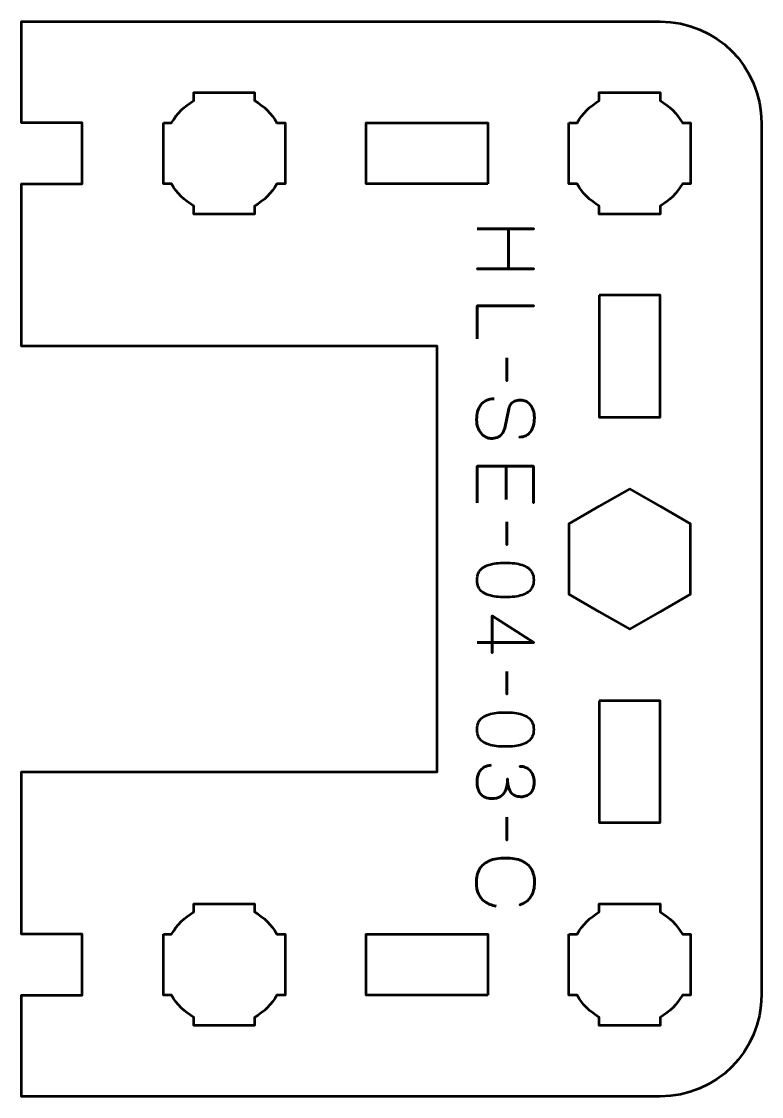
# Model space of a CAD drawing. Header units: centimetres. Extents: x -34.2 to 13.2, y -23.5 to -6.2.
# Drawn here: x -14.15 to -10.5, y -23.5 to -18.2 of the extents above; entities that cross this region are included whole.
import ezdxf

# ---------------------------------------------------------------- set-up
doc = ezdxf.new("R2010")
doc.units = ezdxf.units.CM
doc.header["$MEASUREMENT"] = 0
doc.layers.add('Layer 1', color=7, linetype='Continuous')

msp = doc.modelspace()

# ---------------------------------------------------------------- linework, layer by layer
at = {"layer": 'Layer 1', "lineweight": 53}
for points, knots in [([(-10.50007, -18.69993), (-10.50015, -18.42287), (-10.72322, -18.19999), (-11.00017, -18.19999), (-11.00017, -18.19999), (-11.00017, -18.19999), (-14.15002, -18.19999), (-14.15002, -18.19999), (-14.15002, -18.19999), (-14.15002, -18.19999), (-14.15002, -18.69994), (-14.15002, -18.69994), (-14.15002, -18.69994), (-14.15002, -18.69994), (-13.85003, -18.69994), (-13.85003, -18.69994), (-13.85003, -18.69994), (-13.85003, -18.69994), (-13.85003, -18.99994), (-13.85003, -18.99994), (-13.85003, -18.99994), (-13.85003, -18.99994), (-14.15002, -18.99994), (-14.15002, -18.99994), (-14.15002, -18.99994), (-14.15002, -18.99994), (-14.15002, -19.80001), (-14.15002, -19.80001), (-14.15002, -19.80001), (-14.15002, -19.80001), (-12.10007, -19.80001), (-12.10007, -19.80001), (-12.10007, -19.80001), (-12.10007, -19.80001), (-12.10007, -21.9), (-12.10007, -21.9), (-12.10007, -21.9), (-12.10007, -21.9), (-14.15002, -21.9), (-14.15002, -21.9), (-14.15002, -21.9), (-14.15002, -21.9), (-14.15002, -22.69994), (-14.15002, -22.69994), (-14.15002, -22.69994), (-14.15002, -22.69994), (-13.85003, -22.69994), (-13.85003, -22.69994), (-13.85003, -22.69994), (-13.85003, -22.69994), (-13.85003, -22.99994), (-13.85003, -22.99994), (-13.85003, -22.99994), (-13.85003, -22.99994), (-14.15002, -22.99994), (-14.15002, -22.99994), (-14.15002, -22.99994), (-14.15002, -22.99994), (-14.15002, -23.50003), (-14.15002, -23.50003), (-14.15002, -23.50003), (-14.15002, -23.50003), (-11.00017, -23.50003), (-11.00017, -23.50003), (-11.00017, -23.50003), (-10.72317, -23.50003), (-10.50007, -23.27694), (-10.50007, -22.99994), (-10.50007, -22.99994), (-10.50007, -22.99994), (-10.50007, -18.69993), (-10.50007, -18.69993)], [0, 0, 0, 0, 0.0555556, 0.0555556, 0.0555556, 0.0555556, 0.1111111, 0.1111111, 0.1111111, 0.1111111, 0.1666667, 0.1666667, 0.1666667, 0.1666667, 0.2222222, 0.2222222, 0.2222222, 0.2222222, 0.2777778, 0.2777778, 0.2777778, 0.2777778, 0.3333333, 0.3333333, 0.3333333, 0.3333333, 0.3888889, 0.3888889, 0.3888889, 0.3888889, 0.4444444, 0.4444444, 0.4444444, 0.4444444, 0.5, 0.5, 0.5, 0.5, 0.5555556, 0.5555556, 0.5555556, 0.5555556, 0.6111111, 0.6111111, 0.6111111, 0.6111111, 0.6666667, 0.6666667, 0.6666667, 0.6666667, 0.7222222, 0.7222222, 0.7222222, 0.7222222, 0.7777778, 0.7777778, 0.7777778, 0.7777778, 0.8333333, 0.8333333, 0.8333333, 0.8333333, 0.8888889, 0.8888889, 0.8888889, 0.8888889, 0.9444444, 0.9444444, 0.9444444, 0.9444444, 1, 1, 1, 1]), ([(-13.45002, -18.69994), (-13.45002, -18.69994), (-13.45002, -18.84846), (-13.45002, -18.84846), (-13.45002, -18.84846), (-13.45002, -18.84846), (-13.45004, -18.85001), (-13.45004, -18.85001), (-13.45004, -18.85001), (-13.45004, -18.85001), (-13.45002, -18.85156), (-13.45002, -18.85156), (-13.45002, -18.85156), (-13.45002, -18.85156), (-13.45002, -18.99994), (-13.45002, -18.99994), (-13.45002, -18.99994), (-13.45002, -18.99994), (-13.40993, -18.99994), (-13.40993, -18.99994), (-13.40993, -18.99994), (-13.38358, -19.04551), (-13.34558, -19.08349), (-13.30003, -19.10985), (-13.30003, -19.10985), (-13.30003, -19.10985), (-13.30003, -19.14994), (-13.30003, -19.14994), (-13.30003, -19.14994), (-13.30003, -19.14994), (-13.15598, -19.14994), (-13.15598, -19.14994), (-13.15598, -19.14994), (-13.15598, -19.14994), (-13.15004, -19.15), (-13.15004, -19.15), (-13.15004, -19.15), (-13.15004, -19.15), (-13.1441, -19.14994), (-13.1441, -19.14994), (-13.1441, -19.14994), (-13.1441, -19.14994), (-13.00003, -19.14994), (-13.00003, -19.14994), (-13.00003, -19.14994), (-13.00003, -19.14994), (-13.00003, -19.10987), (-13.00003, -19.10987), (-13.00003, -19.10987), (-12.95446, -19.08351), (-12.91647, -19.04552), (-12.89013, -18.99994), (-12.89013, -18.99994), (-12.89013, -18.99994), (-12.85003, -18.99994), (-12.85003, -18.99994), (-12.85003, -18.99994), (-12.85003, -18.99994), (-12.85003, -18.69994), (-12.85003, -18.69994), (-12.85003, -18.69994), (-12.85003, -18.69994), (-12.89022, -18.69994), (-12.89022, -18.69994), (-12.89022, -18.69994), (-12.91656, -18.65444), (-12.95452, -18.6165), (-13.00003, -18.59016), (-13.00003, -18.59016), (-13.00003, -18.59016), (-13.00003, -18.54995), (-13.00003, -18.54995), (-13.00003, -18.54995), (-13.00003, -18.54995), (-13.30003, -18.54995), (-13.30003, -18.54995), (-13.30003, -18.54995), (-13.30003, -18.54995), (-13.30003, -18.59018), (-13.30003, -18.59018), (-13.30003, -18.59018), (-13.34553, -18.61652), (-13.38349, -18.65445), (-13.40983, -18.69994), (-13.40983, -18.69994), (-13.40983, -18.69994), (-13.45002, -18.69994), (-13.45002, -18.69994)], [0, 0, 0, 0, 0.0454545, 0.0454545, 0.0454545, 0.0454545, 0.0909091, 0.0909091, 0.0909091, 0.0909091, 0.1363636, 0.1363636, 0.1363636, 0.1363636, 0.1818182, 0.1818182, 0.1818182, 0.1818182, 0.2272727, 0.2272727, 0.2272727, 0.2272727, 0.2727273, 0.2727273, 0.2727273, 0.2727273, 0.3181818, 0.3181818, 0.3181818, 0.3181818, 0.3636364, 0.3636364, 0.3636364, 0.3636364, 0.4090909, 0.4090909, 0.4090909, 0.4090909, 0.4545455, 0.4545455, 0.4545455, 0.4545455, 0.5, 0.5, 0.5, 0.5, 0.5454545, 0.5454545, 0.5454545, 0.5454545, 0.5909091, 0.5909091, 0.5909091, 0.5909091, 0.6363636, 0.6363636, 0.6363636, 0.6363636, 0.6818182, 0.6818182, 0.6818182, 0.6818182, 0.7272727, 0.7272727, 0.7272727, 0.7272727, 0.7727273, 0.7727273, 0.7727273, 0.7727273, 0.8181818, 0.8181818, 0.8181818, 0.8181818, 0.8636364, 0.8636364, 0.8636364, 0.8636364, 0.9090909, 0.9090909, 0.9090909, 0.9090909, 0.9545455, 0.9545455, 0.9545455, 0.9545455, 1, 1, 1, 1]), ([(-11.45002, -18.69994), (-11.45002, -18.69994), (-11.45002, -18.84846), (-11.45002, -18.84846), (-11.45002, -18.84846), (-11.45002, -18.84846), (-11.45004, -18.85001), (-11.45004, -18.85001), (-11.45004, -18.85001), (-11.45004, -18.85001), (-11.45002, -18.85156), (-11.45002, -18.85156), (-11.45002, -18.85156), (-11.45002, -18.85156), (-11.45002, -18.99994), (-11.45002, -18.99994), (-11.45002, -18.99994), (-11.45002, -18.99994), (-11.40993, -18.99994), (-11.40993, -18.99994), (-11.40993, -18.99994), (-11.38358, -19.04551), (-11.34558, -19.08349), (-11.30003, -19.10985), (-11.30003, -19.10985), (-11.30003, -19.10985), (-11.30003, -19.14994), (-11.30003, -19.14994), (-11.30003, -19.14994), (-11.30003, -19.14994), (-11.15598, -19.14994), (-11.15598, -19.14994), (-11.15598, -19.14994), (-11.15598, -19.14994), (-11.15004, -19.15), (-11.15004, -19.15), (-11.15004, -19.15), (-11.15004, -19.15), (-11.1441, -19.14994), (-11.1441, -19.14994), (-11.1441, -19.14994), (-11.1441, -19.14994), (-11.00003, -19.14994), (-11.00003, -19.14994), (-11.00003, -19.14994), (-11.00003, -19.14994), (-11.00003, -19.10987), (-11.00003, -19.10987), (-11.00003, -19.10987), (-10.95446, -19.08351), (-10.91647, -19.04552), (-10.89013, -18.99994), (-10.89013, -18.99994), (-10.89013, -18.99994), (-10.85003, -18.99994), (-10.85003, -18.99994), (-10.85003, -18.99994), (-10.85003, -18.99994), (-10.85003, -18.69994), (-10.85003, -18.69994), (-10.85003, -18.69994), (-10.85003, -18.69994), (-10.89022, -18.69994), (-10.89022, -18.69994), (-10.89022, -18.69994), (-10.91656, -18.65444), (-10.95452, -18.6165), (-11.00003, -18.59016), (-11.00003, -18.59016), (-11.00003, -18.59016), (-11.00003, -18.54995), (-11.00003, -18.54995), (-11.00003, -18.54995), (-11.00003, -18.54995), (-11.30003, -18.54995), (-11.30003, -18.54995), (-11.30003, -18.54995), (-11.30003, -18.54995), (-11.30003, -18.59018), (-11.30003, -18.59018), (-11.30003, -18.59018), (-11.34553, -18.61652), (-11.38349, -18.65445), (-11.40983, -18.69994), (-11.40983, -18.69994), (-11.40983, -18.69994), (-11.45002, -18.69994), (-11.45002, -18.69994)], [0, 0, 0, 0, 0.0454545, 0.0454545, 0.0454545, 0.0454545, 0.0909091, 0.0909091, 0.0909091, 0.0909091, 0.1363636, 0.1363636, 0.1363636, 0.1363636, 0.1818182, 0.1818182, 0.1818182, 0.1818182, 0.2272727, 0.2272727, 0.2272727, 0.2272727, 0.2727273, 0.2727273, 0.2727273, 0.2727273, 0.3181818, 0.3181818, 0.3181818, 0.3181818, 0.3636364, 0.3636364, 0.3636364, 0.3636364, 0.4090909, 0.4090909, 0.4090909, 0.4090909, 0.4545455, 0.4545455, 0.4545455, 0.4545455, 0.5, 0.5, 0.5, 0.5, 0.5454545, 0.5454545, 0.5454545, 0.5454545, 0.5909091, 0.5909091, 0.5909091, 0.5909091, 0.6363636, 0.6363636, 0.6363636, 0.6363636, 0.6818182, 0.6818182, 0.6818182, 0.6818182, 0.7272727, 0.7272727, 0.7272727, 0.7272727, 0.7727273, 0.7727273, 0.7727273, 0.7727273, 0.8181818, 0.8181818, 0.8181818, 0.8181818, 0.8636364, 0.8636364, 0.8636364, 0.8636364, 0.9090909, 0.9090909, 0.9090909, 0.9090909, 0.9545455, 0.9545455, 0.9545455, 0.9545455, 1, 1, 1, 1]), ([(-11.85012, -18.99994), (-11.85012, -18.99994), (-11.85012, -18.69993), (-11.85012, -18.69993), (-11.85012, -18.69993), (-11.85012, -18.69993), (-12.45011, -18.69993), (-12.45011, -18.69993), (-12.45011, -18.69993), (-12.45011, -18.69993), (-12.45011, -18.99994), (-12.45011, -18.99994), (-12.45011, -18.99994), (-12.45011, -18.99994), (-11.85012, -18.99994), (-11.85012, -18.99994)], [0, 0, 0, 0, 0.25, 0.25, 0.25, 0.25, 0.5, 0.5, 0.5, 0.5, 0.75, 0.75, 0.75, 0.75, 1, 1, 1, 1]), ([(-11.3, -19.54994), (-11.3, -19.54994), (-10.99999, -19.54994), (-10.99999, -19.54994), (-10.99999, -19.54994), (-10.99999, -19.54994), (-10.99999, -20.14993), (-10.99999, -20.14993), (-10.99999, -20.14993), (-10.99999, -20.14993), (-11.3, -20.14993), (-11.3, -20.14993), (-11.3, -20.14993), (-11.3, -20.14993), (-11.3, -19.54994), (-11.3, -19.54994)], [0, 0, 0, 0, 0.25, 0.25, 0.25, 0.25, 0.5, 0.5, 0.5, 0.5, 0.75, 0.75, 0.75, 0.75, 1, 1, 1, 1]), ([(-11.15003, -20.50356), (-11.15003, -20.50356), (-11.00002, -20.59016), (-11.00002, -20.59016), (-11.00002, -20.59016), (-11.00002, -20.59016), (-10.85003, -20.67676), (-10.85003, -20.67676), (-10.85003, -20.67676), (-10.85003, -20.67676), (-10.85003, -20.84997), (-10.85003, -20.84997), (-10.85003, -20.84997), (-10.85003, -20.84997), (-10.85003, -21.02318), (-10.85003, -21.02318), (-10.85003, -21.02318), (-10.85003, -21.02318), (-11.00002, -21.10978), (-11.00002, -21.10978), (-11.00002, -21.10978), (-11.00002, -21.10978), (-11.15003, -21.19638), (-11.15003, -21.19638), (-11.15003, -21.19638), (-11.15003, -21.19638), (-11.30004, -21.10978), (-11.30004, -21.10978), (-11.30004, -21.10978), (-11.30004, -21.10978), (-11.45003, -21.02318), (-11.45003, -21.02318), (-11.45003, -21.02318), (-11.45003, -21.02318), (-11.45003, -20.84997), (-11.45003, -20.84997), (-11.45003, -20.84997), (-11.45003, -20.84997), (-11.45003, -20.67676), (-11.45003, -20.67676), (-11.45003, -20.67676), (-11.45003, -20.67676), (-11.30004, -20.59016), (-11.30004, -20.59016), (-11.30004, -20.59016), (-11.30004, -20.59016), (-11.15003, -20.50356), (-11.15003, -20.50356)], [0, 0, 0, 0, 0.0833333, 0.0833333, 0.0833333, 0.0833333, 0.1666667, 0.1666667, 0.1666667, 0.1666667, 0.25, 0.25, 0.25, 0.25, 0.3333333, 0.3333333, 0.3333333, 0.3333333, 0.4166667, 0.4166667, 0.4166667, 0.4166667, 0.5, 0.5, 0.5, 0.5, 0.5833333, 0.5833333, 0.5833333, 0.5833333, 0.6666667, 0.6666667, 0.6666667, 0.6666667, 0.75, 0.75, 0.75, 0.75, 0.8333333, 0.8333333, 0.8333333, 0.8333333, 0.9166667, 0.9166667, 0.9166667, 0.9166667, 1, 1, 1, 1]), ([(-11.3, -21.54994), (-11.3, -21.54994), (-10.99999, -21.54994), (-10.99999, -21.54994), (-10.99999, -21.54994), (-10.99999, -21.54994), (-10.99999, -22.14993), (-10.99999, -22.14993), (-10.99999, -22.14993), (-10.99999, -22.14993), (-11.3, -22.14993), (-11.3, -22.14993), (-11.3, -22.14993), (-11.3, -22.14993), (-11.3, -21.54994), (-11.3, -21.54994)], [0, 0, 0, 0, 0.25, 0.25, 0.25, 0.25, 0.5, 0.5, 0.5, 0.5, 0.75, 0.75, 0.75, 0.75, 1, 1, 1, 1]), ([(-13.45002, -22.69994), (-13.45002, -22.69994), (-13.45002, -22.84846), (-13.45002, -22.84846), (-13.45002, -22.84846), (-13.45002, -22.84846), (-13.45004, -22.85001), (-13.45004, -22.85001), (-13.45004, -22.85001), (-13.45004, -22.85001), (-13.45002, -22.85156), (-13.45002, -22.85156), (-13.45002, -22.85156), (-13.45002, -22.85156), (-13.45002, -22.99994), (-13.45002, -22.99994), (-13.45002, -22.99994), (-13.45002, -22.99994), (-13.40993, -22.99994), (-13.40993, -22.99994), (-13.40993, -22.99994), (-13.38358, -23.04551), (-13.34558, -23.08349), (-13.30003, -23.10985), (-13.30003, -23.10985), (-13.30003, -23.10985), (-13.30003, -23.14994), (-13.30003, -23.14994), (-13.30003, -23.14994), (-13.30003, -23.14994), (-13.15598, -23.14994), (-13.15598, -23.14994), (-13.15598, -23.14994), (-13.15598, -23.14994), (-13.15004, -23.15), (-13.15004, -23.15), (-13.15004, -23.15), (-13.15004, -23.15), (-13.1441, -23.14994), (-13.1441, -23.14994), (-13.1441, -23.14994), (-13.1441, -23.14994), (-13.00003, -23.14994), (-13.00003, -23.14994), (-13.00003, -23.14994), (-13.00003, -23.14994), (-13.00003, -23.10987), (-13.00003, -23.10987), (-13.00003, -23.10987), (-12.95446, -23.08351), (-12.91647, -23.04552), (-12.89013, -22.99994), (-12.89013, -22.99994), (-12.89013, -22.99994), (-12.85003, -22.99994), (-12.85003, -22.99994), (-12.85003, -22.99994), (-12.85003, -22.99994), (-12.85003, -22.69994), (-12.85003, -22.69994), (-12.85003, -22.69994), (-12.85003, -22.69994), (-12.89022, -22.69994), (-12.89022, -22.69994), (-12.89022, -22.69994), (-12.91656, -22.65444), (-12.95452, -22.6165), (-13.00003, -22.59016), (-13.00003, -22.59016), (-13.00003, -22.59016), (-13.00003, -22.54995), (-13.00003, -22.54995), (-13.00003, -22.54995), (-13.00003, -22.54995), (-13.30003, -22.54995), (-13.30003, -22.54995), (-13.30003, -22.54995), (-13.30003, -22.54995), (-13.30003, -22.59018), (-13.30003, -22.59018), (-13.30003, -22.59018), (-13.34553, -22.61652), (-13.38349, -22.65445), (-13.40983, -22.69994), (-13.40983, -22.69994), (-13.40983, -22.69994), (-13.45002, -22.69994), (-13.45002, -22.69994)], [0, 0, 0, 0, 0.0454545, 0.0454545, 0.0454545, 0.0454545, 0.0909091, 0.0909091, 0.0909091, 0.0909091, 0.1363636, 0.1363636, 0.1363636, 0.1363636, 0.1818182, 0.1818182, 0.1818182, 0.1818182, 0.2272727, 0.2272727, 0.2272727, 0.2272727, 0.2727273, 0.2727273, 0.2727273, 0.2727273, 0.3181818, 0.3181818, 0.3181818, 0.3181818, 0.3636364, 0.3636364, 0.3636364, 0.3636364, 0.4090909, 0.4090909, 0.4090909, 0.4090909, 0.4545455, 0.4545455, 0.4545455, 0.4545455, 0.5, 0.5, 0.5, 0.5, 0.5454545, 0.5454545, 0.5454545, 0.5454545, 0.5909091, 0.5909091, 0.5909091, 0.5909091, 0.6363636, 0.6363636, 0.6363636, 0.6363636, 0.6818182, 0.6818182, 0.6818182, 0.6818182, 0.7272727, 0.7272727, 0.7272727, 0.7272727, 0.7727273, 0.7727273, 0.7727273, 0.7727273, 0.8181818, 0.8181818, 0.8181818, 0.8181818, 0.8636364, 0.8636364, 0.8636364, 0.8636364, 0.9090909, 0.9090909, 0.9090909, 0.9090909, 0.9545455, 0.9545455, 0.9545455, 0.9545455, 1, 1, 1, 1]), ([(-11.45002, -22.69994), (-11.45002, -22.69994), (-11.45002, -22.84846), (-11.45002, -22.84846), (-11.45002, -22.84846), (-11.45002, -22.84846), (-11.45004, -22.85001), (-11.45004, -22.85001), (-11.45004, -22.85001), (-11.45004, -22.85001), (-11.45002, -22.85156), (-11.45002, -22.85156), (-11.45002, -22.85156), (-11.45002, -22.85156), (-11.45002, -22.99994), (-11.45002, -22.99994), (-11.45002, -22.99994), (-11.45002, -22.99994), (-11.40993, -22.99994), (-11.40993, -22.99994), (-11.40993, -22.99994), (-11.38358, -23.04551), (-11.34558, -23.08349), (-11.30003, -23.10985), (-11.30003, -23.10985), (-11.30003, -23.10985), (-11.30003, -23.14994), (-11.30003, -23.14994), (-11.30003, -23.14994), (-11.30003, -23.14994), (-11.15598, -23.14994), (-11.15598, -23.14994), (-11.15598, -23.14994), (-11.15598, -23.14994), (-11.15004, -23.15), (-11.15004, -23.15), (-11.15004, -23.15), (-11.15004, -23.15), (-11.1441, -23.14994), (-11.1441, -23.14994), (-11.1441, -23.14994), (-11.1441, -23.14994), (-11.00003, -23.14994), (-11.00003, -23.14994), (-11.00003, -23.14994), (-11.00003, -23.14994), (-11.00003, -23.10987), (-11.00003, -23.10987), (-11.00003, -23.10987), (-10.95446, -23.08351), (-10.91647, -23.04552), (-10.89013, -22.99994), (-10.89013, -22.99994), (-10.89013, -22.99994), (-10.85003, -22.99994), (-10.85003, -22.99994), (-10.85003, -22.99994), (-10.85003, -22.99994), (-10.85003, -22.69994), (-10.85003, -22.69994), (-10.85003, -22.69994), (-10.85003, -22.69994), (-10.89022, -22.69994), (-10.89022, -22.69994), (-10.89022, -22.69994), (-10.91656, -22.65444), (-10.95452, -22.6165), (-11.00003, -22.59016), (-11.00003, -22.59016), (-11.00003, -22.59016), (-11.00003, -22.54995), (-11.00003, -22.54995), (-11.00003, -22.54995), (-11.00003, -22.54995), (-11.30003, -22.54995), (-11.30003, -22.54995), (-11.30003, -22.54995), (-11.30003, -22.54995), (-11.30003, -22.59018), (-11.30003, -22.59018), (-11.30003, -22.59018), (-11.34553, -22.61652), (-11.38349, -22.65445), (-11.40983, -22.69994), (-11.40983, -22.69994), (-11.40983, -22.69994), (-11.45002, -22.69994), (-11.45002, -22.69994)], [0, 0, 0, 0, 0.0454545, 0.0454545, 0.0454545, 0.0454545, 0.0909091, 0.0909091, 0.0909091, 0.0909091, 0.1363636, 0.1363636, 0.1363636, 0.1363636, 0.1818182, 0.1818182, 0.1818182, 0.1818182, 0.2272727, 0.2272727, 0.2272727, 0.2272727, 0.2727273, 0.2727273, 0.2727273, 0.2727273, 0.3181818, 0.3181818, 0.3181818, 0.3181818, 0.3636364, 0.3636364, 0.3636364, 0.3636364, 0.4090909, 0.4090909, 0.4090909, 0.4090909, 0.4545455, 0.4545455, 0.4545455, 0.4545455, 0.5, 0.5, 0.5, 0.5, 0.5454545, 0.5454545, 0.5454545, 0.5454545, 0.5909091, 0.5909091, 0.5909091, 0.5909091, 0.6363636, 0.6363636, 0.6363636, 0.6363636, 0.6818182, 0.6818182, 0.6818182, 0.6818182, 0.7272727, 0.7272727, 0.7272727, 0.7272727, 0.7727273, 0.7727273, 0.7727273, 0.7727273, 0.8181818, 0.8181818, 0.8181818, 0.8181818, 0.8636364, 0.8636364, 0.8636364, 0.8636364, 0.9090909, 0.9090909, 0.9090909, 0.9090909, 0.9545455, 0.9545455, 0.9545455, 0.9545455, 1, 1, 1, 1]), ([(-11.85012, -22.99994), (-11.85012, -22.99994), (-11.85012, -22.69993), (-11.85012, -22.69993), (-11.85012, -22.69993), (-11.85012, -22.69993), (-12.45011, -22.69993), (-12.45011, -22.69993), (-12.45011, -22.69993), (-12.45011, -22.69993), (-12.45011, -22.99994), (-12.45011, -22.99994), (-12.45011, -22.99994), (-12.45011, -22.99994), (-11.85012, -22.99994), (-11.85012, -22.99994)], [0, 0, 0, 0, 0.25, 0.25, 0.25, 0.25, 0.5, 0.5, 0.5, 0.5, 0.75, 0.75, 0.75, 0.75, 1, 1, 1, 1])]:
    msp.add_open_spline(points, degree=3, knots=knots, dxfattribs=at)
at = {"layer": 'Layer 1', "color": 5, "lineweight": 53}
for points, knots in [([(-11.90291, -19.22254), (-11.90291, -19.22254), (-11.74807, -19.22254), (-11.74807, -19.22254), (-11.74807, -19.22254), (-11.74807, -19.22254), (-11.74807, -19.42006), (-11.74807, -19.42006), (-11.74807, -19.42006), (-11.74807, -19.42006), (-11.90291, -19.42006), (-11.90291, -19.42006), (-11.90291, -19.42006), (-11.90291, -19.42006), (-11.62351, -19.42006), (-11.62351, -19.42006), (-11.62351, -19.42006), (-11.62351, -19.42006), (-11.74807, -19.42006), (-11.74807, -19.42006), (-11.74807, -19.42006), (-11.74807, -19.42006), (-11.74807, -19.22254), (-11.74807, -19.22254), (-11.74807, -19.22254), (-11.74807, -19.22254), (-11.62351, -19.22254), (-11.62351, -19.22254), (-11.62351, -19.22254), (-11.62351, -19.22254), (-11.90291, -19.22254), (-11.90291, -19.22254)], [0, 0, 0, 0, 0.125, 0.125, 0.125, 0.125, 0.25, 0.25, 0.25, 0.25, 0.375, 0.375, 0.375, 0.375, 0.5, 0.5, 0.5, 0.5, 0.625, 0.625, 0.625, 0.625, 0.75, 0.75, 0.75, 0.75, 0.875, 0.875, 0.875, 0.875, 1, 1, 1, 1]), ([(-11.90291, -19.76466), (-11.90291, -19.76466), (-11.90291, -19.60129), (-11.90291, -19.60129), (-11.90291, -19.60129), (-11.90291, -19.60129), (-11.62312, -19.60129), (-11.62312, -19.60129), (-11.62312, -19.60129), (-11.62312, -19.60129), (-11.90291, -19.60129), (-11.90291, -19.60129), (-11.90291, -19.60129), (-11.90291, -19.60129), (-11.90291, -19.76466), (-11.90291, -19.76466)], [0, 0, 0, 0, 0.25, 0.25, 0.25, 0.25, 0.5, 0.5, 0.5, 0.5, 0.75, 0.75, 0.75, 0.75, 1, 1, 1, 1]), ([(-11.75661, -19.85819), (-11.75661, -19.85819), (-11.75661, -19.97112), (-11.75661, -19.97112), (-11.75661, -19.97112), (-11.75661, -19.97112), (-11.75661, -19.85819), (-11.75661, -19.85819)], [0, 0, 0, 0, 0.5, 0.5, 0.5, 0.5, 1, 1, 1, 1]), ([(-11.81831, -20.05998), (-11.83377, -20.06011), (-11.84703, -20.06283), (-11.85809, -20.06826), (-11.85809, -20.06826), (-11.86908, -20.07363), (-11.87807, -20.08113), (-11.88506, -20.09057), (-11.88506, -20.09057), (-11.89198, -20.10008), (-11.89709, -20.11101), (-11.90039, -20.12336), (-11.90039, -20.12336), (-11.90362, -20.13565), (-11.90524, -20.14885), (-11.90524, -20.16282), (-11.90524, -20.16282), (-11.90517, -20.17692), (-11.9031, -20.18959), (-11.89916, -20.20091), (-11.89916, -20.20091), (-11.89521, -20.21216), (-11.88991, -20.2218), (-11.88325, -20.22982), (-11.88325, -20.22982), (-11.87659, -20.23791), (-11.86915, -20.24411), (-11.86087, -20.24851), (-11.86087, -20.24851), (-11.85259, -20.25291), (-11.84412, -20.25524), (-11.83539, -20.25556), (-11.83539, -20.25556), (-11.82394, -20.25595), (-11.81346, -20.25427), (-11.80402, -20.25058), (-11.80402, -20.25058), (-11.79458, -20.2469), (-11.78669, -20.2412), (-11.78022, -20.23351), (-11.78022, -20.23351), (-11.77375, -20.22588), (-11.76922, -20.21624), (-11.7667, -20.20473), (-11.7667, -20.20473), (-11.7667, -20.20473), (-11.74613, -20.10965), (-11.74613, -20.10965), (-11.74613, -20.10965), (-11.74426, -20.10073), (-11.74109, -20.09303), (-11.73669, -20.08669), (-11.73669, -20.08669), (-11.73223, -20.08035), (-11.72608, -20.07544), (-11.71819, -20.07208), (-11.71819, -20.07208), (-11.71037, -20.06871), (-11.70041, -20.06697), (-11.68831, -20.06697), (-11.68831, -20.06697), (-11.67913, -20.06697), (-11.67046, -20.06884), (-11.66231, -20.07266), (-11.66231, -20.07266), (-11.65416, -20.07641), (-11.64698, -20.08197), (-11.64065, -20.08928), (-11.64065, -20.08928), (-11.63437, -20.09659), (-11.62946, -20.10564), (-11.6259, -20.11638), (-11.6259, -20.11638), (-11.62228, -20.12718), (-11.62047, -20.13953), (-11.6204, -20.1535), (-11.6204, -20.1535), (-11.6204, -20.16754), (-11.62202, -20.18041), (-11.62525, -20.19218), (-11.62525, -20.19218), (-11.62849, -20.20389), (-11.63314, -20.21404), (-11.63935, -20.22258), (-11.63935, -20.22258), (-11.64556, -20.23111), (-11.65319, -20.23771), (-11.66212, -20.24224), (-11.66212, -20.24224), (-11.67111, -20.24677), (-11.68139, -20.2489), (-11.69297, -20.24858), (-11.69297, -20.24858), (-11.68139, -20.2489), (-11.67111, -20.24677), (-11.66212, -20.24224), (-11.66212, -20.24224), (-11.65319, -20.23771), (-11.64556, -20.23111), (-11.63935, -20.22258), (-11.63935, -20.22258), (-11.63314, -20.21404), (-11.62849, -20.20389), (-11.62525, -20.19218), (-11.62525, -20.19218), (-11.62202, -20.18041), (-11.6204, -20.16754), (-11.6204, -20.1535), (-11.6204, -20.1535), (-11.62047, -20.13953), (-11.62228, -20.12718), (-11.6259, -20.11638), (-11.6259, -20.11638), (-11.62946, -20.10564), (-11.63437, -20.09659), (-11.64065, -20.08928), (-11.64065, -20.08928), (-11.64698, -20.08197), (-11.65416, -20.07641), (-11.66231, -20.07266), (-11.66231, -20.07266), (-11.67046, -20.06884), (-11.67913, -20.06697), (-11.68831, -20.06697), (-11.68831, -20.06697), (-11.70041, -20.06697), (-11.71037, -20.06865), (-11.71813, -20.07188), (-11.71813, -20.07188), (-11.72595, -20.07518), (-11.73203, -20.08003), (-11.7365, -20.08637), (-11.7365, -20.08637), (-11.74089, -20.09271), (-11.74413, -20.10047), (-11.74613, -20.10965), (-11.74613, -20.10965), (-11.74613, -20.10965), (-11.7667, -20.20473), (-11.7667, -20.20473), (-11.7667, -20.20473), (-11.76922, -20.2165), (-11.77375, -20.2262), (-11.78022, -20.23383), (-11.78022, -20.23383), (-11.78669, -20.24153), (-11.79458, -20.24715), (-11.80402, -20.25078), (-11.80402, -20.25078), (-11.81346, -20.25433), (-11.82394, -20.25595), (-11.83539, -20.25556), (-11.83539, -20.25556), (-11.84412, -20.25524), (-11.85259, -20.25291), (-11.86087, -20.24851), (-11.86087, -20.24851), (-11.86915, -20.24411), (-11.87659, -20.23791), (-11.88325, -20.22982), (-11.88325, -20.22982), (-11.88991, -20.2218), (-11.89521, -20.21216), (-11.89916, -20.20091), (-11.89916, -20.20091), (-11.9031, -20.18959), (-11.90517, -20.17692), (-11.90524, -20.16282), (-11.90524, -20.16282), (-11.90524, -20.14885), (-11.90362, -20.13565), (-11.90039, -20.12336), (-11.90039, -20.12336), (-11.89709, -20.11101), (-11.89198, -20.10008), (-11.88506, -20.09057), (-11.88506, -20.09057), (-11.87807, -20.08113), (-11.86908, -20.07363), (-11.85809, -20.06826), (-11.85809, -20.06826), (-11.84703, -20.06283), (-11.83377, -20.06011), (-11.81831, -20.05998)], [0, 0, 0, 0, 0.0217391, 0.0217391, 0.0217391, 0.0217391, 0.0434783, 0.0434783, 0.0434783, 0.0434783, 0.0652174, 0.0652174, 0.0652174, 0.0652174, 0.0869565, 0.0869565, 0.0869565, 0.0869565, 0.1086957, 0.1086957, 0.1086957, 0.1086957, 0.1304348, 0.1304348, 0.1304348, 0.1304348, 0.1521739, 0.1521739, 0.1521739, 0.1521739, 0.173913, 0.173913, 0.173913, 0.173913, 0.1956522, 0.1956522, 0.1956522, 0.1956522, 0.2173913, 0.2173913, 0.2173913, 0.2173913, 0.2391304, 0.2391304, 0.2391304, 0.2391304, 0.2608696, 0.2608696, 0.2608696, 0.2608696, 0.2826087, 0.2826087, 0.2826087, 0.2826087, 0.3043478, 0.3043478, 0.3043478, 0.3043478, 0.326087, 0.326087, 0.326087, 0.326087, 0.3478261, 0.3478261, 0.3478261, 0.3478261, 0.3695652, 0.3695652, 0.3695652, 0.3695652, 0.3913043, 0.3913043, 0.3913043, 0.3913043, 0.4130435, 0.4130435, 0.4130435, 0.4130435, 0.4347826, 0.4347826, 0.4347826, 0.4347826, 0.4565217, 0.4565217, 0.4565217, 0.4565217, 0.4782609, 0.4782609, 0.4782609, 0.4782609, 0.5, 0.5, 0.5, 0.5, 0.5217391, 0.5217391, 0.5217391, 0.5217391, 0.5434783, 0.5434783, 0.5434783, 0.5434783, 0.5652174, 0.5652174, 0.5652174, 0.5652174, 0.5869565, 0.5869565, 0.5869565, 0.5869565, 0.6086957, 0.6086957, 0.6086957, 0.6086957, 0.6304348, 0.6304348, 0.6304348, 0.6304348, 0.6521739, 0.6521739, 0.6521739, 0.6521739, 0.673913, 0.673913, 0.673913, 0.673913, 0.6956522, 0.6956522, 0.6956522, 0.6956522, 0.7173913, 0.7173913, 0.7173913, 0.7173913, 0.7391304, 0.7391304, 0.7391304, 0.7391304, 0.7608696, 0.7608696, 0.7608696, 0.7608696, 0.7826087, 0.7826087, 0.7826087, 0.7826087, 0.8043478, 0.8043478, 0.8043478, 0.8043478, 0.826087, 0.826087, 0.826087, 0.826087, 0.8478261, 0.8478261, 0.8478261, 0.8478261, 0.8695652, 0.8695652, 0.8695652, 0.8695652, 0.8913043, 0.8913043, 0.8913043, 0.8913043, 0.9130435, 0.9130435, 0.9130435, 0.9130435, 0.9347826, 0.9347826, 0.9347826, 0.9347826, 0.9565217, 0.9565217, 0.9565217, 0.9565217, 0.9782609, 0.9782609, 0.9782609, 0.9782609, 1, 1, 1, 1]), ([(-11.90291, -20.57261), (-11.90291, -20.57261), (-11.90291, -20.39177), (-11.90291, -20.39177), (-11.90291, -20.39177), (-11.90291, -20.39177), (-11.62467, -20.39177), (-11.62467, -20.39177), (-11.62467, -20.39177), (-11.62467, -20.39177), (-11.62467, -20.57261), (-11.62467, -20.57261), (-11.62467, -20.57261), (-11.62467, -20.57261), (-11.62467, -20.39177), (-11.62467, -20.39177), (-11.62467, -20.39177), (-11.62467, -20.39177), (-11.90291, -20.39177), (-11.90291, -20.39177), (-11.90291, -20.39177), (-11.90291, -20.39177), (-11.90291, -20.57261), (-11.90291, -20.57261)], [0, 0, 0, 0, 0.1666667, 0.1666667, 0.1666667, 0.1666667, 0.3333333, 0.3333333, 0.3333333, 0.3333333, 0.5, 0.5, 0.5, 0.5, 0.6666667, 0.6666667, 0.6666667, 0.6666667, 0.8333333, 0.8333333, 0.8333333, 0.8333333, 1, 1, 1, 1]), ([(-11.75972, -20.55708), (-11.75972, -20.55708), (-11.75972, -20.39177), (-11.75972, -20.39177), (-11.75972, -20.39177), (-11.75972, -20.39177), (-11.75972, -20.55708), (-11.75972, -20.55708)], [0, 0, 0, 0, 0.5, 0.5, 0.5, 0.5, 1, 1, 1, 1]), ([(-11.75661, -20.66729), (-11.75661, -20.66729), (-11.75661, -20.78022), (-11.75661, -20.78022), (-11.75661, -20.78022), (-11.75661, -20.78022), (-11.75661, -20.66729), (-11.75661, -20.66729)], [0, 0, 0, 0, 0.5, 0.5, 0.5, 0.5, 1, 1, 1, 1]), ([(-11.90291, -20.95368), (-11.90285, -20.96726), (-11.90045, -20.97897), (-11.8958, -20.98873), (-11.8958, -20.98873), (-11.89114, -20.99843), (-11.88448, -21.00652), (-11.876, -21.01299), (-11.876, -21.01299), (-11.86747, -21.01939), (-11.85738, -21.02443), (-11.84574, -21.02819), (-11.84574, -21.02819), (-11.83409, -21.03187), (-11.82135, -21.03452), (-11.80738, -21.03601), (-11.80738, -21.03601), (-11.79341, -21.03756), (-11.77873, -21.03834), (-11.76321, -21.03827), (-11.76321, -21.03827), (-11.74775, -21.03834), (-11.73307, -21.03756), (-11.71916, -21.03601), (-11.71916, -21.03601), (-11.70526, -21.03452), (-11.69245, -21.03187), (-11.68081, -21.02819), (-11.68081, -21.02819), (-11.66923, -21.02443), (-11.65914, -21.01939), (-11.65054, -21.01299), (-11.65054, -21.01299), (-11.642, -21.00652), (-11.63534, -20.99843), (-11.63069, -20.98873), (-11.63069, -20.98873), (-11.62596, -20.97897), (-11.62357, -20.96726), (-11.62351, -20.95368), (-11.62351, -20.95368), (-11.62357, -20.9401), (-11.62596, -20.92839), (-11.63069, -20.91862), (-11.63069, -20.91862), (-11.63534, -20.90892), (-11.642, -20.90084), (-11.65054, -20.89437), (-11.65054, -20.89437), (-11.65914, -20.88797), (-11.66923, -20.88292), (-11.68081, -20.87917), (-11.68081, -20.87917), (-11.69245, -20.87548), (-11.70526, -20.87283), (-11.71916, -20.87134), (-11.71916, -20.87134), (-11.73307, -20.86979), (-11.74775, -20.86902), (-11.76321, -20.86908), (-11.76321, -20.86908), (-11.77873, -20.86902), (-11.79341, -20.86979), (-11.80738, -20.87134), (-11.80738, -20.87134), (-11.82135, -20.87283), (-11.83409, -20.87548), (-11.84574, -20.87917), (-11.84574, -20.87917), (-11.85738, -20.88292), (-11.86747, -20.88797), (-11.876, -20.89437), (-11.876, -20.89437), (-11.88448, -20.90084), (-11.89114, -20.90892), (-11.8958, -20.91862), (-11.8958, -20.91862), (-11.90045, -20.92839), (-11.90285, -20.9401), (-11.90291, -20.95368)], [0, 0, 0, 0, 0.05, 0.05, 0.05, 0.05, 0.1, 0.1, 0.1, 0.1, 0.15, 0.15, 0.15, 0.15, 0.2, 0.2, 0.2, 0.2, 0.25, 0.25, 0.25, 0.25, 0.3, 0.3, 0.3, 0.3, 0.35, 0.35, 0.35, 0.35, 0.4, 0.4, 0.4, 0.4, 0.45, 0.45, 0.45, 0.45, 0.5, 0.5, 0.5, 0.5, 0.55, 0.55, 0.55, 0.55, 0.6, 0.6, 0.6, 0.6, 0.65, 0.65, 0.65, 0.65, 0.7, 0.7, 0.7, 0.7, 0.75, 0.75, 0.75, 0.75, 0.8, 0.8, 0.8, 0.8, 0.85, 0.85, 0.85, 0.85, 0.9, 0.9, 0.9, 0.9, 0.95, 0.95, 0.95, 0.95, 1, 1, 1, 1]), ([(-11.90291, -20.95368), (-11.90285, -20.96726), (-11.90045, -20.97897), (-11.8958, -20.98873), (-11.8958, -20.98873), (-11.89114, -20.99843), (-11.88448, -21.00652), (-11.876, -21.01299), (-11.876, -21.01299), (-11.86747, -21.01939), (-11.85738, -21.02443), (-11.84574, -21.02819), (-11.84574, -21.02819), (-11.83409, -21.03187), (-11.82135, -21.03452), (-11.80738, -21.03601), (-11.80738, -21.03601), (-11.79341, -21.03756), (-11.77873, -21.03834), (-11.76321, -21.03827), (-11.76321, -21.03827), (-11.74775, -21.03834), (-11.73307, -21.03756), (-11.71916, -21.03601), (-11.71916, -21.03601), (-11.70526, -21.03452), (-11.69245, -21.03187), (-11.68081, -21.02819), (-11.68081, -21.02819), (-11.66923, -21.02443), (-11.65914, -21.01939), (-11.65054, -21.01299), (-11.65054, -21.01299), (-11.642, -21.00652), (-11.63534, -20.99843), (-11.63069, -20.98873), (-11.63069, -20.98873), (-11.62596, -20.97897), (-11.62357, -20.96726), (-11.62351, -20.95368), (-11.62351, -20.95368), (-11.62357, -20.9401), (-11.62596, -20.92839), (-11.63069, -20.91862), (-11.63069, -20.91862), (-11.63534, -20.90892), (-11.642, -20.90084), (-11.65054, -20.89437), (-11.65054, -20.89437), (-11.65914, -20.88797), (-11.66923, -20.88292), (-11.68081, -20.87917), (-11.68081, -20.87917), (-11.69245, -20.87548), (-11.70526, -20.87283), (-11.71916, -20.87134), (-11.71916, -20.87134), (-11.73307, -20.86979), (-11.74775, -20.86902), (-11.76321, -20.86908), (-11.76321, -20.86908), (-11.77873, -20.86902), (-11.79341, -20.86979), (-11.80738, -20.87134), (-11.80738, -20.87134), (-11.82135, -20.87283), (-11.83409, -20.87548), (-11.84574, -20.87917), (-11.84574, -20.87917), (-11.85738, -20.88292), (-11.86747, -20.88797), (-11.876, -20.89437), (-11.876, -20.89437), (-11.88448, -20.90084), (-11.89114, -20.90892), (-11.8958, -20.91862), (-11.8958, -20.91862), (-11.90045, -20.92839), (-11.90285, -20.9401), (-11.90291, -20.95368)], [0, 0, 0, 0, 0.05, 0.05, 0.05, 0.05, 0.1, 0.1, 0.1, 0.1, 0.15, 0.15, 0.15, 0.15, 0.2, 0.2, 0.2, 0.2, 0.25, 0.25, 0.25, 0.25, 0.3, 0.3, 0.3, 0.3, 0.35, 0.35, 0.35, 0.35, 0.4, 0.4, 0.4, 0.4, 0.45, 0.45, 0.45, 0.45, 0.5, 0.5, 0.5, 0.5, 0.55, 0.55, 0.55, 0.55, 0.6, 0.6, 0.6, 0.6, 0.65, 0.65, 0.65, 0.65, 0.7, 0.7, 0.7, 0.7, 0.75, 0.75, 0.75, 0.75, 0.8, 0.8, 0.8, 0.8, 0.85, 0.85, 0.85, 0.85, 0.9, 0.9, 0.9, 0.9, 0.95, 0.95, 0.95, 0.95, 1, 1, 1, 1]), ([(-11.90291, -21.26218), (-11.90291, -21.26218), (-11.62312, -21.26218), (-11.62312, -21.26218), (-11.62312, -21.26218), (-11.62312, -21.26218), (-11.8284, -21.13024), (-11.8284, -21.13024), (-11.8284, -21.13024), (-11.8284, -21.13024), (-11.8284, -21.31185), (-11.8284, -21.31185), (-11.8284, -21.31185), (-11.8284, -21.31185), (-11.8284, -21.13024), (-11.8284, -21.13024), (-11.8284, -21.13024), (-11.8284, -21.13024), (-11.62312, -21.26218), (-11.62312, -21.26218), (-11.62312, -21.26218), (-11.62312, -21.26218), (-11.90291, -21.26218), (-11.90291, -21.26218)], [0, 0, 0, 0, 0.1666667, 0.1666667, 0.1666667, 0.1666667, 0.3333333, 0.3333333, 0.3333333, 0.3333333, 0.5, 0.5, 0.5, 0.5, 0.6666667, 0.6666667, 0.6666667, 0.6666667, 0.8333333, 0.8333333, 0.8333333, 0.8333333, 1, 1, 1, 1]), ([(-11.75661, -21.40421), (-11.75661, -21.40421), (-11.75661, -21.51714), (-11.75661, -21.51714), (-11.75661, -21.51714), (-11.75661, -21.51714), (-11.75661, -21.40421), (-11.75661, -21.40421)], [0, 0, 0, 0, 0.5, 0.5, 0.5, 0.5, 1, 1, 1, 1]), ([(-11.90291, -21.6906), (-11.90285, -21.70418), (-11.90045, -21.71589), (-11.8958, -21.72565), (-11.8958, -21.72565), (-11.89114, -21.73535), (-11.88448, -21.74344), (-11.876, -21.74991), (-11.876, -21.74991), (-11.86747, -21.75631), (-11.85738, -21.76135), (-11.84574, -21.76511), (-11.84574, -21.76511), (-11.83409, -21.76879), (-11.82135, -21.77144), (-11.80738, -21.77293), (-11.80738, -21.77293), (-11.79341, -21.77448), (-11.77873, -21.77526), (-11.76321, -21.77519), (-11.76321, -21.77519), (-11.74775, -21.77526), (-11.73307, -21.77448), (-11.71916, -21.77293), (-11.71916, -21.77293), (-11.70526, -21.77144), (-11.69245, -21.76879), (-11.68081, -21.76511), (-11.68081, -21.76511), (-11.66923, -21.76135), (-11.65914, -21.75631), (-11.65054, -21.74991), (-11.65054, -21.74991), (-11.642, -21.74344), (-11.63534, -21.73535), (-11.63069, -21.72565), (-11.63069, -21.72565), (-11.62596, -21.71589), (-11.62357, -21.70418), (-11.62351, -21.6906), (-11.62351, -21.6906), (-11.62357, -21.67702), (-11.62596, -21.66531), (-11.63069, -21.65554), (-11.63069, -21.65554), (-11.63534, -21.64584), (-11.642, -21.63776), (-11.65054, -21.63129), (-11.65054, -21.63129), (-11.65914, -21.62489), (-11.66923, -21.61984), (-11.68081, -21.61609), (-11.68081, -21.61609), (-11.69245, -21.6124), (-11.70526, -21.60975), (-11.71916, -21.60826), (-11.71916, -21.60826), (-11.73307, -21.60671), (-11.74775, -21.60594), (-11.76321, -21.606), (-11.76321, -21.606), (-11.77873, -21.60594), (-11.79341, -21.60671), (-11.80738, -21.60826), (-11.80738, -21.60826), (-11.82135, -21.60975), (-11.83409, -21.6124), (-11.84574, -21.61609), (-11.84574, -21.61609), (-11.85738, -21.61984), (-11.86747, -21.62489), (-11.876, -21.63129), (-11.876, -21.63129), (-11.88448, -21.63776), (-11.89114, -21.64584), (-11.8958, -21.65554), (-11.8958, -21.65554), (-11.90045, -21.66531), (-11.90285, -21.67702), (-11.90291, -21.6906)], [0, 0, 0, 0, 0.05, 0.05, 0.05, 0.05, 0.1, 0.1, 0.1, 0.1, 0.15, 0.15, 0.15, 0.15, 0.2, 0.2, 0.2, 0.2, 0.25, 0.25, 0.25, 0.25, 0.3, 0.3, 0.3, 0.3, 0.35, 0.35, 0.35, 0.35, 0.4, 0.4, 0.4, 0.4, 0.45, 0.45, 0.45, 0.45, 0.5, 0.5, 0.5, 0.5, 0.55, 0.55, 0.55, 0.55, 0.6, 0.6, 0.6, 0.6, 0.65, 0.65, 0.65, 0.65, 0.7, 0.7, 0.7, 0.7, 0.75, 0.75, 0.75, 0.75, 0.8, 0.8, 0.8, 0.8, 0.85, 0.85, 0.85, 0.85, 0.9, 0.9, 0.9, 0.9, 0.95, 0.95, 0.95, 0.95, 1, 1, 1, 1]), ([(-11.90291, -21.6906), (-11.90285, -21.70418), (-11.90045, -21.71589), (-11.8958, -21.72565), (-11.8958, -21.72565), (-11.89114, -21.73535), (-11.88448, -21.74344), (-11.876, -21.74991), (-11.876, -21.74991), (-11.86747, -21.75631), (-11.85738, -21.76135), (-11.84574, -21.76511), (-11.84574, -21.76511), (-11.83409, -21.76879), (-11.82135, -21.77144), (-11.80738, -21.77293), (-11.80738, -21.77293), (-11.79341, -21.77448), (-11.77873, -21.77526), (-11.76321, -21.77519), (-11.76321, -21.77519), (-11.74775, -21.77526), (-11.73307, -21.77448), (-11.71916, -21.77293), (-11.71916, -21.77293), (-11.70526, -21.77144), (-11.69245, -21.76879), (-11.68081, -21.76511), (-11.68081, -21.76511), (-11.66923, -21.76135), (-11.65914, -21.75631), (-11.65054, -21.74991), (-11.65054, -21.74991), (-11.642, -21.74344), (-11.63534, -21.73535), (-11.63069, -21.72565), (-11.63069, -21.72565), (-11.62596, -21.71589), (-11.62357, -21.70418), (-11.62351, -21.6906), (-11.62351, -21.6906), (-11.62357, -21.67702), (-11.62596, -21.66531), (-11.63069, -21.65554), (-11.63069, -21.65554), (-11.63534, -21.64584), (-11.642, -21.63776), (-11.65054, -21.63129), (-11.65054, -21.63129), (-11.65914, -21.62489), (-11.66923, -21.61984), (-11.68081, -21.61609), (-11.68081, -21.61609), (-11.69245, -21.6124), (-11.70526, -21.60975), (-11.71916, -21.60826), (-11.71916, -21.60826), (-11.73307, -21.60671), (-11.74775, -21.60594), (-11.76321, -21.606), (-11.76321, -21.606), (-11.77873, -21.60594), (-11.79341, -21.60671), (-11.80738, -21.60826), (-11.80738, -21.60826), (-11.82135, -21.60975), (-11.83409, -21.6124), (-11.84574, -21.61609), (-11.84574, -21.61609), (-11.85738, -21.61984), (-11.86747, -21.62489), (-11.876, -21.63129), (-11.876, -21.63129), (-11.88448, -21.63776), (-11.89114, -21.64584), (-11.8958, -21.65554), (-11.8958, -21.65554), (-11.90045, -21.66531), (-11.90285, -21.67702), (-11.90291, -21.6906)], [0, 0, 0, 0, 0.05, 0.05, 0.05, 0.05, 0.1, 0.1, 0.1, 0.1, 0.15, 0.15, 0.15, 0.15, 0.2, 0.2, 0.2, 0.2, 0.25, 0.25, 0.25, 0.25, 0.3, 0.3, 0.3, 0.3, 0.35, 0.35, 0.35, 0.35, 0.4, 0.4, 0.4, 0.4, 0.45, 0.45, 0.45, 0.45, 0.5, 0.5, 0.5, 0.5, 0.55, 0.55, 0.55, 0.55, 0.6, 0.6, 0.6, 0.6, 0.65, 0.65, 0.65, 0.65, 0.7, 0.7, 0.7, 0.7, 0.75, 0.75, 0.75, 0.75, 0.8, 0.8, 0.8, 0.8, 0.85, 0.85, 0.85, 0.85, 0.9, 0.9, 0.9, 0.9, 0.95, 0.95, 0.95, 0.95, 1, 1, 1, 1]), ([(-11.83267, -21.86716), (-11.84664, -21.86723), (-11.8588, -21.87046), (-11.86934, -21.87686), (-11.86934, -21.87686), (-11.87982, -21.88326), (-11.88803, -21.89238), (-11.89392, -21.90428), (-11.89392, -21.90428), (-11.89981, -21.91619), (-11.90278, -21.93048), (-11.90291, -21.9471), (-11.90291, -21.9471), (-11.90291, -21.95958), (-11.90162, -21.9709), (-11.8989, -21.98112), (-11.8989, -21.98112), (-11.89618, -21.9914), (-11.89198, -22.0002), (-11.88622, -22.00764), (-11.88622, -22.00764), (-11.88047, -22.01508), (-11.87303, -22.02077), (-11.86397, -22.02478), (-11.86397, -22.02478), (-11.85486, -22.02885), (-11.84392, -22.03086), (-11.83112, -22.03092), (-11.83112, -22.03092), (-11.81404, -22.03099), (-11.79962, -22.02749), (-11.78791, -22.02057), (-11.78791, -22.02057), (-11.77621, -22.01365), (-11.76741, -22.00292), (-11.7614, -21.98849), (-11.7614, -21.98849), (-11.75538, -21.97407), (-11.75234, -21.95557), (-11.75234, -21.93313), (-11.75234, -21.93313), (-11.75241, -21.94988), (-11.75086, -21.96392), (-11.74769, -21.97536), (-11.74769, -21.97536), (-11.74452, -21.98675), (-11.74005, -21.99587), (-11.73423, -22.00272), (-11.73423, -22.00272), (-11.72848, -22.00958), (-11.72162, -22.01456), (-11.71373, -22.01753), (-11.71373, -22.01753), (-11.7059, -22.02057), (-11.6973, -22.02206), (-11.68792, -22.022), (-11.68792, -22.022), (-11.67855, -22.02206), (-11.66988, -22.02077), (-11.66186, -22.01818), (-11.66186, -22.01818), (-11.65384, -22.01566), (-11.64679, -22.01152), (-11.64078, -22.00589), (-11.64078, -22.00589), (-11.63476, -22.00027), (-11.63004, -21.99283), (-11.62668, -21.98371), (-11.62668, -21.98371), (-11.62331, -21.97452), (-11.62163, -21.96333), (-11.62157, -21.95021), (-11.62157, -21.95021), (-11.62163, -21.93714), (-11.62357, -21.92569), (-11.62732, -21.91599), (-11.62732, -21.91599), (-11.63107, -21.90623), (-11.63618, -21.89821), (-11.64272, -21.89174), (-11.64272, -21.89174), (-11.64925, -21.88533), (-11.65669, -21.88055), (-11.66509, -21.87738), (-11.66509, -21.87738), (-11.6735, -21.87415), (-11.68243, -21.87259), (-11.69181, -21.87259), (-11.69181, -21.87259), (-11.68243, -21.87259), (-11.6735, -21.87415), (-11.66509, -21.87738), (-11.66509, -21.87738), (-11.65669, -21.88055), (-11.64925, -21.88533), (-11.64272, -21.89174), (-11.64272, -21.89174), (-11.63618, -21.89821), (-11.63107, -21.90623), (-11.62732, -21.91599), (-11.62732, -21.91599), (-11.62357, -21.92569), (-11.62163, -21.93714), (-11.62157, -21.95021), (-11.62157, -21.95021), (-11.62163, -21.96333), (-11.62331, -21.97452), (-11.62668, -21.98371), (-11.62668, -21.98371), (-11.63004, -21.99283), (-11.63476, -22.00027), (-11.64078, -22.00589), (-11.64078, -22.00589), (-11.64679, -22.01152), (-11.65384, -22.01566), (-11.66186, -22.01818), (-11.66186, -22.01818), (-11.66988, -22.02077), (-11.67855, -22.02206), (-11.68792, -22.022), (-11.68792, -22.022), (-11.6973, -22.02206), (-11.7059, -22.02057), (-11.71373, -22.01753), (-11.71373, -22.01753), (-11.72162, -22.01456), (-11.72848, -22.00958), (-11.73423, -22.00272), (-11.73423, -22.00272), (-11.74005, -21.99587), (-11.74452, -21.98675), (-11.74769, -21.97536), (-11.74769, -21.97536), (-11.75086, -21.96392), (-11.75241, -21.94988), (-11.75234, -21.93313), (-11.75234, -21.93313), (-11.75234, -21.95557), (-11.75538, -21.97407), (-11.7614, -21.98849), (-11.7614, -21.98849), (-11.76741, -22.00292), (-11.77621, -22.01365), (-11.78791, -22.02057), (-11.78791, -22.02057), (-11.79962, -22.02749), (-11.81404, -22.03099), (-11.83112, -22.03092), (-11.83112, -22.03092), (-11.84392, -22.03086), (-11.85486, -22.02885), (-11.86397, -22.02478), (-11.86397, -22.02478), (-11.87303, -22.02077), (-11.88047, -22.01508), (-11.88622, -22.00764), (-11.88622, -22.00764), (-11.89198, -22.0002), (-11.89618, -21.9914), (-11.8989, -21.98112), (-11.8989, -21.98112), (-11.90162, -21.9709), (-11.90291, -21.95958), (-11.90291, -21.9471), (-11.90291, -21.9471), (-11.90278, -21.93048), (-11.89981, -21.91619), (-11.89392, -21.90428), (-11.89392, -21.90428), (-11.88803, -21.89238), (-11.87982, -21.88326), (-11.86934, -21.87686), (-11.86934, -21.87686), (-11.8588, -21.87046), (-11.84664, -21.86723), (-11.83267, -21.86716)], [0, 0, 0, 0, 0.0227273, 0.0227273, 0.0227273, 0.0227273, 0.0454545, 0.0454545, 0.0454545, 0.0454545, 0.0681818, 0.0681818, 0.0681818, 0.0681818, 0.0909091, 0.0909091, 0.0909091, 0.0909091, 0.1136364, 0.1136364, 0.1136364, 0.1136364, 0.1363636, 0.1363636, 0.1363636, 0.1363636, 0.1590909, 0.1590909, 0.1590909, 0.1590909, 0.1818182, 0.1818182, 0.1818182, 0.1818182, 0.2045455, 0.2045455, 0.2045455, 0.2045455, 0.2272727, 0.2272727, 0.2272727, 0.2272727, 0.25, 0.25, 0.25, 0.25, 0.2727273, 0.2727273, 0.2727273, 0.2727273, 0.2954545, 0.2954545, 0.2954545, 0.2954545, 0.3181818, 0.3181818, 0.3181818, 0.3181818, 0.3409091, 0.3409091, 0.3409091, 0.3409091, 0.3636364, 0.3636364, 0.3636364, 0.3636364, 0.3863636, 0.3863636, 0.3863636, 0.3863636, 0.4090909, 0.4090909, 0.4090909, 0.4090909, 0.4318182, 0.4318182, 0.4318182, 0.4318182, 0.4545455, 0.4545455, 0.4545455, 0.4545455, 0.4772727, 0.4772727, 0.4772727, 0.4772727, 0.5, 0.5, 0.5, 0.5, 0.5227273, 0.5227273, 0.5227273, 0.5227273, 0.5454545, 0.5454545, 0.5454545, 0.5454545, 0.5681818, 0.5681818, 0.5681818, 0.5681818, 0.5909091, 0.5909091, 0.5909091, 0.5909091, 0.6136364, 0.6136364, 0.6136364, 0.6136364, 0.6363636, 0.6363636, 0.6363636, 0.6363636, 0.6590909, 0.6590909, 0.6590909, 0.6590909, 0.6818182, 0.6818182, 0.6818182, 0.6818182, 0.7045455, 0.7045455, 0.7045455, 0.7045455, 0.7272727, 0.7272727, 0.7272727, 0.7272727, 0.75, 0.75, 0.75, 0.75, 0.7727273, 0.7727273, 0.7727273, 0.7727273, 0.7954545, 0.7954545, 0.7954545, 0.7954545, 0.8181818, 0.8181818, 0.8181818, 0.8181818, 0.8409091, 0.8409091, 0.8409091, 0.8409091, 0.8636364, 0.8636364, 0.8636364, 0.8636364, 0.8863636, 0.8863636, 0.8863636, 0.8863636, 0.9090909, 0.9090909, 0.9090909, 0.9090909, 0.9318182, 0.9318182, 0.9318182, 0.9318182, 0.9545455, 0.9545455, 0.9545455, 0.9545455, 0.9772727, 0.9772727, 0.9772727, 0.9772727, 1, 1, 1, 1]), ([(-11.75661, -22.1225), (-11.75661, -22.1225), (-11.75661, -22.23543), (-11.75661, -22.23543), (-11.75661, -22.23543), (-11.75661, -22.23543), (-11.75661, -22.1225), (-11.75661, -22.1225)], [0, 0, 0, 0, 0.5, 0.5, 0.5, 0.5, 1, 1, 1, 1]), ([(-11.809, -22.56178), (-11.83118, -22.55764), (-11.84949, -22.5504), (-11.86385, -22.54025), (-11.86385, -22.54025), (-11.87814, -22.53003), (-11.88875, -22.51696), (-11.89567, -22.50105), (-11.89567, -22.50105), (-11.90259, -22.48521), (-11.90608, -22.46658), (-11.90601, -22.44537), (-11.90601, -22.44537), (-11.90608, -22.41956), (-11.9011, -22.39763), (-11.89094, -22.37965), (-11.89094, -22.37965), (-11.88086, -22.36167), (-11.86527, -22.34796), (-11.84412, -22.33852), (-11.84412, -22.33852), (-11.82297, -22.32908), (-11.79587, -22.32436), (-11.76282, -22.32429), (-11.76282, -22.32429), (-11.7299, -22.32436), (-11.70287, -22.32908), (-11.68172, -22.33852), (-11.68172, -22.33852), (-11.66057, -22.34796), (-11.64491, -22.36167), (-11.63476, -22.37965), (-11.63476, -22.37965), (-11.62461, -22.39763), (-11.61956, -22.41956), (-11.61963, -22.44537), (-11.61963, -22.44537), (-11.61956, -22.47298), (-11.62545, -22.49614), (-11.63728, -22.5147), (-11.63728, -22.5147), (-11.64912, -22.53333), (-11.66742, -22.54697), (-11.69219, -22.55557), (-11.69219, -22.55557), (-11.66742, -22.54697), (-11.64912, -22.53333), (-11.63728, -22.5147), (-11.63728, -22.5147), (-11.62545, -22.49614), (-11.61956, -22.47298), (-11.61963, -22.44537), (-11.61963, -22.44537), (-11.61956, -22.41956), (-11.62461, -22.39763), (-11.63476, -22.37965), (-11.63476, -22.37965), (-11.64491, -22.36167), (-11.66057, -22.34796), (-11.68172, -22.33852), (-11.68172, -22.33852), (-11.70287, -22.32908), (-11.7299, -22.32436), (-11.76282, -22.32429), (-11.76282, -22.32429), (-11.79587, -22.32436), (-11.82297, -22.32908), (-11.84412, -22.33852), (-11.84412, -22.33852), (-11.86527, -22.34796), (-11.88086, -22.36167), (-11.89094, -22.37965), (-11.89094, -22.37965), (-11.9011, -22.39763), (-11.90608, -22.41956), (-11.90601, -22.44537), (-11.90601, -22.44537), (-11.90608, -22.46658), (-11.90259, -22.48521), (-11.89567, -22.50105), (-11.89567, -22.50105), (-11.88875, -22.51696), (-11.87814, -22.53003), (-11.86385, -22.54025), (-11.86385, -22.54025), (-11.84949, -22.5504), (-11.83118, -22.55764), (-11.809, -22.56178)], [0, 0, 0, 0, 0.0454545, 0.0454545, 0.0454545, 0.0454545, 0.0909091, 0.0909091, 0.0909091, 0.0909091, 0.1363636, 0.1363636, 0.1363636, 0.1363636, 0.1818182, 0.1818182, 0.1818182, 0.1818182, 0.2272727, 0.2272727, 0.2272727, 0.2272727, 0.2727273, 0.2727273, 0.2727273, 0.2727273, 0.3181818, 0.3181818, 0.3181818, 0.3181818, 0.3636364, 0.3636364, 0.3636364, 0.3636364, 0.4090909, 0.4090909, 0.4090909, 0.4090909, 0.4545455, 0.4545455, 0.4545455, 0.4545455, 0.5, 0.5, 0.5, 0.5, 0.5454545, 0.5454545, 0.5454545, 0.5454545, 0.5909091, 0.5909091, 0.5909091, 0.5909091, 0.6363636, 0.6363636, 0.6363636, 0.6363636, 0.6818182, 0.6818182, 0.6818182, 0.6818182, 0.7272727, 0.7272727, 0.7272727, 0.7272727, 0.7727273, 0.7727273, 0.7727273, 0.7727273, 0.8181818, 0.8181818, 0.8181818, 0.8181818, 0.8636364, 0.8636364, 0.8636364, 0.8636364, 0.9090909, 0.9090909, 0.9090909, 0.9090909, 0.9545455, 0.9545455, 0.9545455, 0.9545455, 1, 1, 1, 1])]:
    msp.add_open_spline(points, degree=3, knots=knots, dxfattribs=at)

doc.saveas('drawing.dxf')
